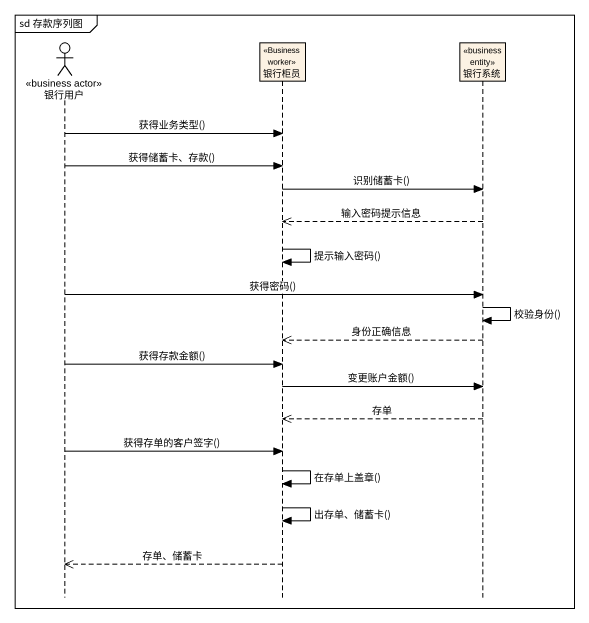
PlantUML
@startuml
mainframe sd 存款序列图
hide footbox
actor 银行用户 <<business actor>>
participant 银行柜员 <<Business worker>>
participant 银行系统 <<business entity>>

银行用户 -> 银行柜员 : 获得业务类型()
银行用户 -> 银行柜员 : 获得储蓄卡、存款()
银行柜员 -> 银行系统 : 识别储蓄卡()
银行系统 -->> 银行柜员 : 输入密码提示信息
银行柜员 -> 银行柜员 : 提示输入密码()
银行用户 -> 银行系统 : 获得密码()
银行系统 -> 银行系统 : 校验身份()
银行系统 -->> 银行柜员 : 身份正确信息
银行用户 -> 银行柜员 : 获得存款金额()
银行柜员 -> 银行系统 : 变更账户金额()
银行系统 -->> 银行柜员 : 存单
银行用户 -> 银行柜员 : 获得存单的客户签字()
银行柜员 -> 银行柜员 : 在存单上盖章()
银行柜员 -> 银行柜员 : 出存单、储蓄卡()
银行柜员 -->> 银行用户 : 存单、储蓄卡
@enduml
